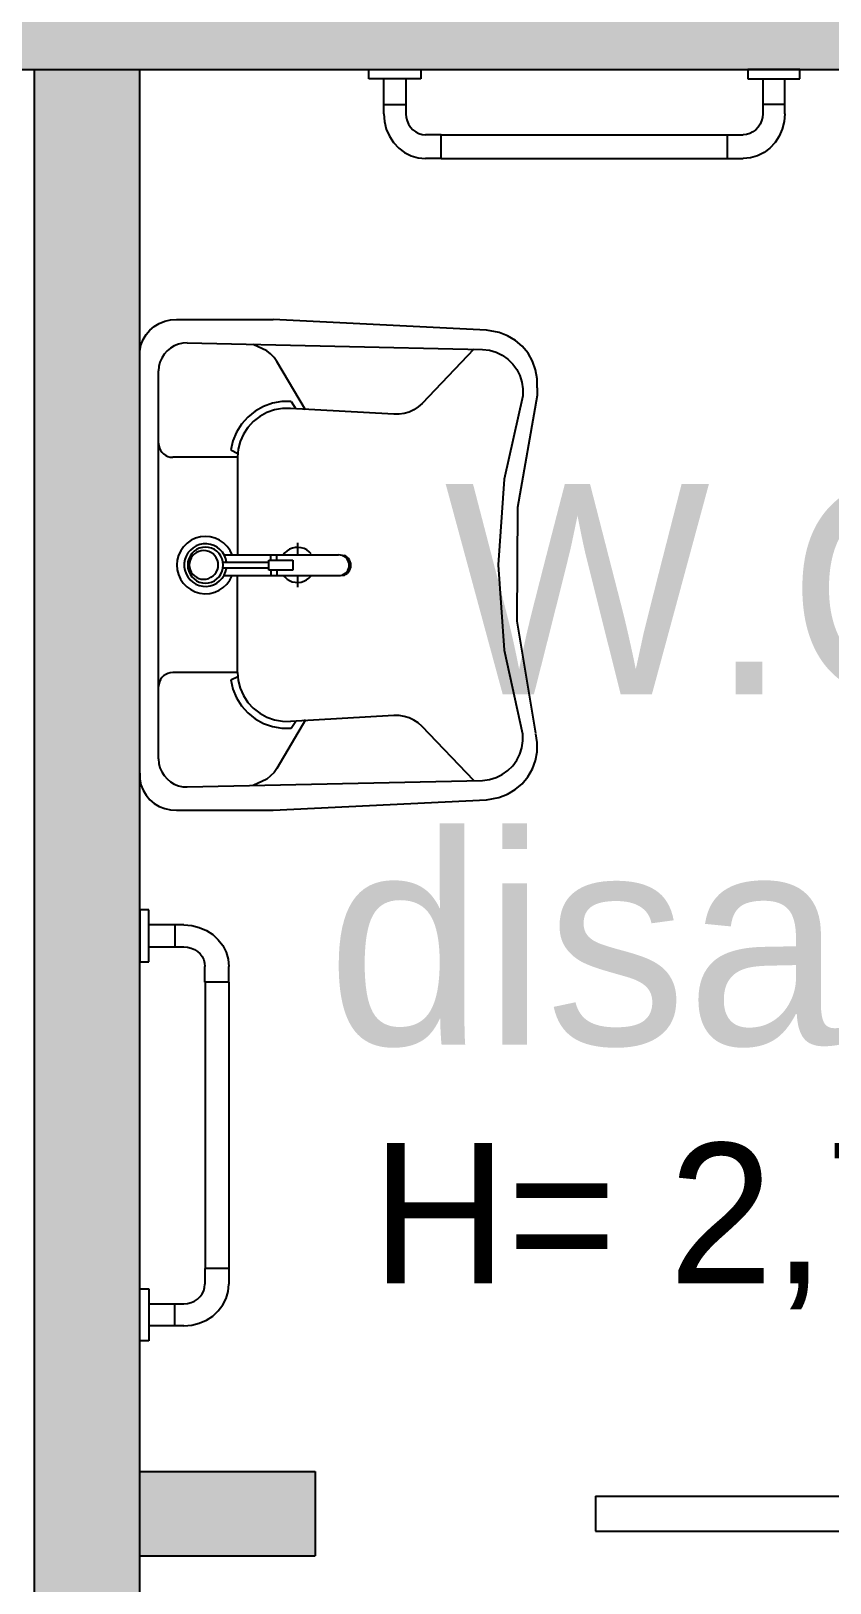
# Model space of a CAD drawing. Header units: millimetres. Extents: x 515 to 43442, y -1882 to 9936.
# Drawn here: x 33695.4 to 33809.4, y 3447.5 to 3668.9 of the extents above; entities that cross this region are included whole.
import ezdxf

# ---------------------------------------------------------------- set-up
doc = ezdxf.new("R2010")
doc.units = ezdxf.units.MM
doc.layers.add('CAMP sez', color=9, linetype='Continuous', lineweight=15, true_color=0xbdbdbd)
doc.layers.add('Sezionate', color=1, linetype='Continuous', lineweight=15, true_color=0xff0000)
for name, color, linetype in [('INF', 8, 'Continuous'), ('SANIT', 33, 'Continuous'), ('SEZ', 170, 'Continuous'), ('Testi', 7, 'Continuous')]:
    doc.layers.add(name, color=color, linetype=linetype)
doc.styles.add('T_ESE_q100', font='bahnschrift.ttf', dxfattribs={"height": 15})

# ---------------------------------------------------------------- blocks, each defined once
blk = doc.blocks.new('lavandino disabili')
at = {"layer": 'SANIT', "transparency": 33554687}
for p, q in [((3260.64, 23000.98), (3259.93, 23000.56)), ((3261.42, 23001.28), (3260.64, 23000.98)), ((3262.23, 23001.44), (3261.42, 23001.28)), ((3263.06, 23001.46), (3262.23, 23001.44)), ((3263.06, 23001.46), (3322.5, 23001.46)), ((3322.5, 23001.46), (3323.33, 23001.44)), ((3323.33, 23001.44), (3324.14, 23001.28)), ((3324.14, 23001.28), (3324.92, 23000.98)), ((3324.92, 23000.98), (3325.63, 23000.56)), ((3258.32, 22998.67), (3258.01, 22997.89)), ((3258.75, 22999.39), (3258.32, 22998.67)), ((3259.29, 23000.03), (3258.75, 22999.39)), ((3259.93, 23000.56), (3259.29, 23000.03)), ((3264.47, 22998.72), (3263.85, 22998.57)), ((3265.11, 22998.77), (3264.47, 22998.72)), ((3265.11, 22998.77), (3320.45, 22998.77)), ((3275.77, 22998.74), (3275.43, 22998.77)), ((3276.11, 22998.65), (3275.77, 22998.74)), ((3309.79, 22998.74), (3309.45, 22998.65)), ((3310.13, 22998.77), (3309.79, 22998.74)), ((3320.45, 22998.77), (3320.45, 22998.77)), ((3321.09, 22998.72), (3320.45, 22998.77)), ((3321.71, 22998.57), (3321.09, 22998.72)), ((3325.63, 23000.56), (3326.27, 23000.03)), ((3326.27, 23000.03), (3326.81, 22999.39)), ((3326.81, 22999.39), (3327.24, 22998.67)), ((3327.24, 22998.67), (3327.55, 22997.89)), ((3257.83, 22997.07), (3257.79, 22996.23)), ((3258.01, 22997.89), (3257.83, 22997.07)), ((3261.51, 22996.53), (3261.28, 22995.94)), ((3261.84, 22997.08), (3261.51, 22996.53)), ((3262.25, 22997.57), (3261.84, 22997.08)), ((3262.73, 22997.99), (3262.25, 22997.57)), ((3263.27, 22998.32), (3262.73, 22997.99)), ((3263.85, 22998.57), (3263.27, 22998.32)), ((3276.42, 22998.5), (3276.11, 22998.65)), ((3276.71, 22998.3), (3276.42, 22998.5)), ((3276.95, 22998.05), (3276.71, 22998.3)), ((3277.15, 22997.76), (3276.95, 22998.05)), ((3277.3, 22997.44), (3277.15, 22997.76)), ((3277.39, 22997.1), (3277.3, 22997.44)), ((3277.42, 22996.75), (3277.39, 22997.1)), ((3277.42, 22987.5), (3277.42, 22996.75)), ((3308.17, 22997.1), (3308.14, 22996.75)), ((3308.14, 22987.5), (3308.14, 22996.75)), ((3308.26, 22997.44), (3308.17, 22997.1)), ((3308.41, 22997.76), (3308.26, 22997.44)), ((3308.61, 22998.05), (3308.41, 22997.76)), ((3308.85, 22998.3), (3308.61, 22998.05)), ((3309.14, 22998.5), (3308.85, 22998.3)), ((3309.45, 22998.65), (3309.14, 22998.5)), ((3322.29, 22998.32), (3321.71, 22998.57)), ((3322.83, 22997.99), (3322.29, 22998.32)), ((3323.31, 22997.57), (3322.83, 22997.99)), ((3323.72, 22997.08), (3323.31, 22997.57)), ((3324.05, 22996.53), (3323.72, 22997.08)), ((3324.28, 22995.94), (3324.05, 22996.53)), ((3327.55, 22997.89), (3327.73, 22997.07)), ((3327.73, 22997.07), (3327.77, 22996.23)), ((3257.79, 22996.23), (3257.79, 22996.23)), ((3257.79, 22996.23), (3257.79, 22982.43)), ((3261.14, 22995.32), (3261.11, 22994.68)), ((3261.11, 22994.68), (3261.11, 22994.68)), ((3261.11, 22994.68), (3262.04, 22952.56)), ((3261.28, 22995.94), (3261.14, 22995.32)), ((3289.66, 22994.75), (3289.25, 22994.18)), ((3290.17, 22995.25), (3289.66, 22994.75)), ((3290.75, 22995.65), (3290.17, 22995.25)), ((3290.66, 22994.29), (3290.32, 22993.9)), ((3291.07, 22994.61), (3290.66, 22994.29)), ((3291.39, 22995.94), (3290.75, 22995.65)), ((3291.52, 22994.86), (3291.07, 22994.61)), ((3291.47, 22994.28), (3291.1, 22994.03)), ((3292.08, 22996.12), (3291.39, 22995.94)), ((3291.88, 22994.47), (3291.47, 22994.28)), ((3292.01, 22995.03), (3291.52, 22994.86)), ((3292.08, 22994.28), (3291.76, 22994.13)), ((3292.31, 22994.58), (3291.88, 22994.47)), ((3292.52, 22995.11), (3292.01, 22995.03)), ((3292.78, 22996.17), (3292.08, 22996.12)), ((3292.43, 22994.37), (3292.08, 22994.28)), ((3292.75, 22994.62), (3292.31, 22994.58)), ((3292.78, 22994.4), (3292.43, 22994.37)), ((3293.04, 22995.11), (3292.52, 22995.11)), ((3293.2, 22994.58), (3292.75, 22994.62)), ((3293.48, 22996.11), (3292.78, 22996.17)), ((3293.13, 22994.37), (3292.78, 22994.4)), ((3293.55, 22995.01), (3293.04, 22995.11)), ((3293.48, 22994.28), (3293.13, 22994.37)), ((3293.63, 22994.47), (3293.2, 22994.58)), ((3294.17, 22995.92), (3293.48, 22996.11)), ((3293.8, 22994.13), (3293.48, 22994.28)), ((3294.04, 22994.84), (3293.55, 22995.01)), ((3294.04, 22994.28), (3293.63, 22994.47)), ((3294.49, 22994.58), (3294.04, 22994.84)), ((3294.4, 22994.03), (3294.04, 22994.28)), ((3294.8, 22995.62), (3294.17, 22995.92)), ((3294.89, 22994.24), (3294.49, 22994.58)), ((3295.38, 22995.21), (3294.8, 22995.62)), ((3295.22, 22993.85), (3294.89, 22994.24)), ((3295.88, 22994.71), (3295.38, 22995.21)), ((3296.29, 22994.13), (3295.88, 22994.71)), ((3324.45, 22994.68), (3323.52, 22952.55)), ((3324.42, 22995.32), (3324.28, 22995.94)), ((3324.45, 22994.68), (3324.42, 22995.32)), ((3327.77, 22996.23), (3327.77, 22996.23)), ((3327.77, 22996.23), (3327.77, 22982.43)), ((3288.74, 22992.87), (3288.67, 22992.16)), ((3288.67, 22992.16), (3288.72, 22991.46)), ((3288.94, 22993.55), (3288.74, 22992.87)), ((3289.25, 22994.18), (3288.94, 22993.55)), ((3289.74, 22992.47), (3289.72, 22991.95)), ((3289.85, 22992.97), (3289.74, 22992.47)), ((3290.04, 22993.45), (3289.85, 22992.97)), ((3290.32, 22993.9), (3290.04, 22993.45)), ((3290.23, 22992.53), (3290.19, 22992.09)), ((3290.19, 22992.09), (3290.23, 22991.65)), ((3290.34, 22992.96), (3290.23, 22992.53)), ((3290.53, 22993.36), (3290.34, 22992.96)), ((3290.79, 22993.72), (3290.53, 22993.36)), ((3290.77, 22992.69), (3290.74, 22992.33)), ((3290.74, 22992.33), (3290.77, 22991.97)), ((3290.86, 22993.04), (3290.77, 22992.69)), ((3291.1, 22994.03), (3290.79, 22993.72)), ((3291.01, 22993.37), (3290.86, 22993.04)), ((3291.22, 22993.66), (3291.01, 22993.37)), ((3291.47, 22993.92), (3291.22, 22993.66)), ((3291.76, 22994.13), (3291.47, 22993.92)), ((3294.09, 22993.92), (3293.8, 22994.13)), ((3294.34, 22993.66), (3294.09, 22993.92)), ((3294.55, 22993.37), (3294.34, 22993.66)), ((3294.72, 22993.72), (3294.4, 22994.03)), ((3294.7, 22993.04), (3294.55, 22993.37)), ((3294.79, 22992.69), (3294.7, 22993.04)), ((3294.98, 22993.36), (3294.72, 22993.72)), ((3294.82, 22992.33), (3294.79, 22992.69)), ((3294.79, 22991.97), (3294.82, 22992.33)), ((3295.16, 22992.96), (3294.98, 22993.36)), ((3295.28, 22992.53), (3295.16, 22992.96)), ((3295.49, 22993.4), (3295.22, 22993.85)), ((3295.32, 22992.09), (3295.28, 22992.53)), ((3295.28, 22991.65), (3295.32, 22992.09)), ((3295.67, 22992.91), (3295.49, 22993.4)), ((3295.77, 22992.4), (3295.67, 22992.91)), ((3295.78, 22991.88), (3295.77, 22992.4)), ((3296.59, 22993.49), (3296.29, 22994.13)), ((3296.77, 22992.81), (3296.59, 22993.49)), ((3296.84, 22992.11), (3296.77, 22992.81)), ((3296.78, 22991.4), (3296.84, 22992.11)), ((3288.72, 22991.46), (3288.89, 22990.77)), ((3288.89, 22990.77), (3289.17, 22990.13)), ((3289.17, 22990.13), (3289.56, 22989.54)), ((3289.72, 22991.95), (3289.79, 22991.43)), ((3289.79, 22991.43), (3289.95, 22990.94)), ((3289.95, 22990.94), (3290.19, 22990.47)), ((3290.19, 22990.47), (3290.5, 22990.06)), ((3290.23, 22991.65), (3290.34, 22991.22)), ((3290.34, 22991.22), (3290.53, 22990.82)), ((3290.5, 22990.06), (3290.88, 22989.71)), ((3290.53, 22990.82), (3290.79, 22990.46)), ((3290.77, 22991.97), (3290.86, 22991.62)), ((3290.79, 22990.46), (3291.1, 22990.15)), ((3290.86, 22991.62), (3291.01, 22991.3)), ((3291.01, 22991.3), (3291.22, 22991)), ((3291.1, 22990.15), (3291.47, 22989.9)), ((3291.22, 22991), (3291.47, 22990.75)), ((3291.47, 22990.75), (3291.76, 22990.54)), ((3291.47, 22989.9), (3291.88, 22989.71)), ((3291.76, 22990.54), (3292.08, 22990.39)), ((3292.08, 22990.39), (3292.43, 22990.29)), ((3292.43, 22990.29), (3292.78, 22990.26)), ((3292.78, 22990.26), (3293.13, 22990.29)), ((3293.13, 22990.29), (3293.48, 22990.39)), ((3293.48, 22990.39), (3293.8, 22990.54)), ((3293.63, 22989.71), (3294.04, 22989.9)), ((3293.8, 22990.54), (3294.09, 22990.75)), ((3294.04, 22989.9), (3294.4, 22990.15)), ((3294.09, 22990.75), (3294.34, 22991)), ((3294.34, 22991), (3294.55, 22991.3)), ((3294.4, 22990.15), (3294.72, 22990.46)), ((3294.55, 22991.3), (3294.7, 22991.62)), ((3294.58, 22989.67), (3294.97, 22990.02)), ((3294.7, 22991.62), (3294.79, 22991.97)), ((3294.72, 22990.46), (3294.98, 22990.82)), ((3294.97, 22990.02), (3295.29, 22990.42)), ((3294.98, 22990.82), (3295.16, 22991.22)), ((3295.16, 22991.22), (3295.28, 22991.65)), ((3295.29, 22990.42), (3295.53, 22990.88)), ((3295.53, 22990.88), (3295.7, 22991.37)), ((3295.7, 22991.37), (3295.78, 22991.88)), ((3295.91, 22989.5), (3296.31, 22990.08)), ((3296.31, 22990.08), (3296.6, 22990.72)), ((3296.6, 22990.72), (3296.78, 22991.4)), ((3273.83, 22987.65), (3272.69, 22986.94)), ((3275.07, 22988.16), (3273.83, 22987.65)), ((3276.37, 22988.45), (3275.07, 22988.16)), ((3276.37, 22988.45), (3276.88, 22987.48)), ((3289.56, 22989.54), (3290.05, 22989.03)), ((3290.05, 22989.03), (3290.62, 22988.61)), ((3290.62, 22988.61), (3291.25, 22988.29)), ((3290.88, 22989.71), (3291.31, 22989.42)), ((3291.25, 22989.45), (3291.25, 22973.07)), ((3291.25, 22988.29), (3291.25, 22988.29)), ((3291.31, 22989.42), (3291.79, 22989.21)), ((3291.79, 22989.21), (3292.29, 22989.09)), ((3291.88, 22989.71), (3292.31, 22989.59)), ((3292.29, 22989.09), (3292.29, 22989.09)), ((3292.31, 22989.59), (3292.75, 22989.56)), ((3292.35, 22989.56), (3292.35, 22983.06)), ((3292.75, 22989.56), (3293.2, 22989.59)), ((3293.15, 22989.56), (3293.15, 22983.06)), ((3293.15, 22989.08), (3293.66, 22989.2)), ((3293.2, 22989.59), (3293.63, 22989.71)), ((3293.66, 22989.2), (3294.14, 22989.39)), ((3294.14, 22989.39), (3294.58, 22989.67)), ((3294.2, 22988.27), (3294.84, 22988.58)), ((3294.22, 22989.43), (3294.22, 22973.12)), ((3294.84, 22988.58), (3295.41, 22988.99)), ((3295.41, 22988.99), (3295.91, 22989.5)), ((3309.19, 22988.45), (3308.68, 22987.48)), ((3310.49, 22988.16), (3309.18, 22988.45)), ((3311.73, 22987.65), (3310.49, 22988.16)), ((3312.87, 22986.94), (3311.73, 22987.65)), ((3271.69, 22986.05), (3270.84, 22985)), ((3272.69, 22986.94), (3271.69, 22986.05)), ((3273.17, 22986.04), (3272.33, 22985.26)), ((3274.13, 22986.67), (3273.17, 22986.04)), ((3275.18, 22987.13), (3274.13, 22986.67)), ((3276.28, 22987.41), (3275.18, 22987.13)), ((3277.42, 22987.5), (3276.28, 22987.41)), ((3277.42, 22987.5), (3291.32, 22987.5)), ((3308.14, 22987.5), (3294.22, 22987.5)), ((3309.28, 22987.41), (3308.14, 22987.5)), ((3310.38, 22987.13), (3309.28, 22987.41)), ((3311.43, 22986.67), (3310.38, 22987.13)), ((3312.39, 22986.04), (3311.43, 22986.67)), ((3313.23, 22985.26), (3312.39, 22986.04)), ((3313.87, 22986.05), (3312.87, 22986.94)), ((3314.72, 22985), (3313.87, 22986.05)), ((3262.24, 22983.35), (3261.32, 22985.29)), ((3262.67, 22982.79), (3262.24, 22983.35)), ((3270.18, 22983.82), (3269.73, 22982.54)), ((3270.84, 22985), (3270.18, 22983.82)), ((3271.06, 22983.34), (3270.68, 22982.25)), ((3271.62, 22984.35), (3271.06, 22983.34)), ((3272.33, 22985.26), (3271.62, 22984.35)), ((3313.94, 22984.35), (3313.23, 22985.26)), ((3314.5, 22983.34), (3313.94, 22984.35)), ((3314.88, 22982.25), (3314.5, 22983.34)), ((3315.38, 22983.82), (3314.72, 22985)), ((3315.83, 22982.54), (3315.38, 22983.82)), ((3322.89, 22982.79), (3323.32, 22983.35)), ((3323.32, 22983.35), (3324.24, 22985.29)), ((3257.79, 22982.43), (3259.28, 22952.01)), ((3263.17, 22982.3), (3262.67, 22982.79)), ((3263.75, 22981.9), (3263.17, 22982.3)), ((3270.66, 22977.8), (3263.75, 22981.9)), ((3269.48, 22981.21), (3269.47, 22979.85)), ((3269.73, 22982.54), (3269.48, 22981.21)), ((3270.48, 22981.11), (3270.46, 22979.95)), ((3270.68, 22982.25), (3270.48, 22981.11)), ((3291.32, 22980.96), (3291.06, 22980.77)), ((3292.02, 22982.78), (3291.25, 22982.78)), ((3292.02, 22981.9), (3291.25, 22981.9)), ((3292.02, 22983.06), (3293.45, 22983.06)), ((3292.02, 22979.64), (3292.02, 22983.06)), ((3293.45, 22983.06), (3293.45, 22979.64)), ((3293.45, 22982.78), (3294.25, 22982.78)), ((3293.45, 22981.9), (3294.25, 22981.9)), ((3294.51, 22980.76), (3294.18, 22981.03)), ((3315.08, 22981.11), (3314.88, 22982.25)), ((3314.9, 22977.8), (3321.81, 22981.9)), ((3315.1, 22979.95), (3315.08, 22981.11)), ((3316.07, 22981.21), (3315.83, 22982.54)), ((3316.09, 22979.85), (3316.07, 22981.21)), ((3321.81, 22981.9), (3322.39, 22982.3)), ((3322.39, 22982.3), (3322.89, 22982.79)), ((3326.28, 22952.01), (3327.77, 22982.43)), ((3269.47, 22979.85), (3270.51, 22979.18)), ((3271.3, 22965.22), (3270.46, 22979.95)), ((3270.46, 22979.95), (3270.46, 22979.95)), ((3291.32, 22978.96), (3289.6, 22978.96)), ((3290.3, 22979.29), (3290.28, 22978.86)), ((3290.28, 22978.86), (3290.33, 22978.44)), ((3290.39, 22979.7), (3290.3, 22979.29)), ((3290.55, 22980.09), (3290.39, 22979.7)), ((3290.77, 22980.45), (3290.55, 22980.09)), ((3291.06, 22980.77), (3290.77, 22980.45)), ((3293.45, 22979.64), (3292.02, 22979.64)), ((3295.95, 22978.96), (3294.22, 22978.96)), ((3294.79, 22980.44), (3294.51, 22980.76)), ((3295.01, 22980.08), (3294.79, 22980.44)), ((3295.17, 22979.69), (3295.01, 22980.08)), ((3295.26, 22979.28), (3295.17, 22979.69)), ((3295.22, 22978.43), (3295.28, 22978.85)), ((3295.28, 22978.85), (3295.26, 22979.28)), ((3314.26, 22965.22), (3315.1, 22979.95)), ((3316.09, 22979.85), (3315.05, 22979.18)), ((3290.33, 22978.44), (3290.46, 22978.04)), ((3290.46, 22978.04), (3290.65, 22977.66)), ((3290.65, 22977.66), (3290.9, 22977.32)), ((3290.9, 22977.32), (3291.2, 22977.02)), ((3294.35, 22977.02), (3294.66, 22977.31)), ((3294.66, 22977.31), (3294.91, 22977.65)), ((3294.91, 22977.65), (3295.1, 22978.03)), ((3295.1, 22978.03), (3295.22, 22978.43)), ((3291.25, 22973.07), (3291.27, 22972.82)), ((3291.27, 22972.82), (3291.34, 22972.57)), ((3291.33, 22972.59), (3291.33, 22972.27)), ((3291.33, 22972.27), (3291.45, 22972.05)), ((3291.34, 22972.57), (3291.45, 22972.33)), ((3291.45, 22972.33), (3291.6, 22972.12)), ((3291.6, 22972.12), (3291.78, 22971.94)), ((3293.69, 22971.94), (3293.87, 22972.12)), ((3293.87, 22972.12), (3294.02, 22972.33)), ((3294.02, 22972.33), (3294.13, 22972.57)), ((3294.02, 22972.05), (3294.13, 22972.27)), ((3294.13, 22972.57), (3294.19, 22972.82)), ((3294.13, 22972.59), (3294.13, 22972.27)), ((3294.13, 22972.27), (3294.13, 22972.27)), ((3294.19, 22972.82), (3294.22, 22973.07)), ((3291.45, 22972.05), (3291.61, 22971.84)), ((3291.61, 22971.84), (3291.79, 22971.67)), ((3291.78, 22971.94), (3291.99, 22971.79)), ((3291.79, 22971.67), (3292, 22971.53)), ((3291.99, 22971.79), (3292.23, 22971.68)), ((3292, 22971.53), (3292.23, 22971.43)), ((3292.23, 22971.68), (3292.48, 22971.61)), ((3292.23, 22971.43), (3292.48, 22971.36)), ((3292.48, 22971.61), (3292.73, 22971.59)), ((3292.48, 22971.36), (3292.73, 22971.34)), ((3292.73, 22971.59), (3292.99, 22971.61)), ((3292.73, 22971.34), (3292.99, 22971.36)), ((3292.99, 22971.61), (3293.24, 22971.68)), ((3292.99, 22971.36), (3293.23, 22971.43)), ((3293.23, 22971.43), (3293.46, 22971.53)), ((3293.24, 22971.68), (3293.47, 22971.79)), ((3293.46, 22971.53), (3293.68, 22971.67)), ((3293.47, 22971.79), (3293.69, 22971.94)), ((3293.68, 22971.67), (3293.86, 22971.84)), ((3293.86, 22971.84), (3294.02, 22972.05)), ((3270.97, 22963.03), (3271.18, 22963.74)), ((3271.18, 22963.74), (3271.3, 22964.48)), ((3271.3, 22964.48), (3271.3, 22965.22)), ((3314.26, 22964.48), (3314.26, 22965.22)), ((3314.37, 22963.74), (3314.26, 22964.48)), ((3314.59, 22963.03), (3314.37, 22963.74)), ((3262.01, 22953.82), (3269.74, 22961.2)), ((3269.74, 22961.2), (3270.24, 22961.74)), ((3270.24, 22961.74), (3270.65, 22962.36)), ((3270.65, 22962.36), (3270.97, 22963.03)), ((3314.91, 22962.36), (3314.59, 22963.03)), ((3315.32, 22961.74), (3314.91, 22962.36)), ((3315.82, 22961.2), (3315.32, 22961.74)), ((3323.54, 22953.82), (3315.82, 22961.2)), ((3262.04, 22952.56), (3262.17, 22951.58)), ((3323.52, 22952.55), (3323.39, 22951.58)), ((3259.28, 22952.01), (3259.62, 22950.22)), ((3259.62, 22950.22), (3260.08, 22949.01)), ((3262.17, 22951.58), (3262.45, 22950.63)), ((3262.45, 22950.63), (3262.88, 22949.75)), ((3292.8, 22950.36), (3280.61, 22949.5)), ((3304.99, 22949.46), (3292.8, 22950.36)), ((3323.11, 22950.63), (3322.68, 22949.75)), ((3323.39, 22951.58), (3323.11, 22950.63)), ((3325.47, 22949), (3325.93, 22950.21)), ((3325.93, 22950.21), (3326.28, 22952.01)), ((3326.18, 22951.48), (3326.18, 22951.48)), ((3260.08, 22949.01), (3260.73, 22947.91)), ((3260.73, 22947.91), (3261.56, 22946.93)), ((3262.88, 22949.75), (3263.44, 22948.95)), ((3263.44, 22948.95), (3264.13, 22948.25)), ((3264.13, 22948.25), (3264.91, 22947.67)), ((3280.61, 22949.5), (3268.67, 22946.89)), ((3316.92, 22946.82), (3304.99, 22949.46)), ((3321.43, 22948.25), (3320.65, 22947.67)), ((3322.12, 22948.95), (3321.43, 22948.25)), ((3322.68, 22949.75), (3322.12, 22948.95)), ((3323.97, 22946.9), (3324.81, 22947.88)), ((3324.81, 22947.88), (3325.47, 22949)), ((3261.56, 22946.93), (3262.55, 22946.1)), ((3262.55, 22946.1), (3263.67, 22945.46)), ((3264.91, 22947.67), (3265.78, 22947.23)), ((3265.78, 22947.23), (3266.71, 22946.94)), ((3266.71, 22946.94), (3267.67, 22946.8)), ((3267.67, 22946.8), (3268.64, 22946.82)), ((3268.67, 22946.89), (3268.67, 22946.89)), ((3284.76, 22947.66), (3268.77, 22945.01)), ((3300.97, 22947.58), (3284.76, 22947.66)), ((3316.93, 22944.78), (3300.97, 22947.58)), ((3317.89, 22946.8), (3316.92, 22946.82)), ((3318.85, 22946.94), (3317.89, 22946.8)), ((3319.78, 22947.23), (3318.85, 22946.94)), ((3320.65, 22947.67), (3319.78, 22947.23)), ((3321.84, 22945.44), (3322.97, 22946.07)), ((3322.97, 22946.07), (3323.97, 22946.9)), ((3263.67, 22945.46), (3264.87, 22945.02)), ((3264.87, 22945.02), (3266.14, 22944.79)), ((3266.14, 22944.79), (3267.43, 22944.78)), ((3267.43, 22944.78), (3268.69, 22944.99)), ((3268.69, 22944.99), (3268.69, 22944.99)), ((3318.05, 22944.78), (3316.93, 22944.78)), ((3318.05, 22944.78), (3319.34, 22944.78)), ((3319.34, 22944.78), (3320.62, 22945)), ((3320.62, 22945), (3321.84, 22945.44))]:
    blk.add_line(p, q, dxfattribs=at)

msp = doc.modelspace()

# ---------------------------------------------------------------- hatches: boundary and pattern name
at = {"layer": 'CAMP sez'}
h = msp.add_hatch(color=256, dxfattribs=at)
h.dxf.hatch_style = 1
h.paths.add_polyline_path([(35363.94, 1722.36), (35343.94, 1722.36), (35343.94, 1592.8), (35120.71, 1441.08), (35131.95, 1424.54), (35363.94, 1582.21)], flags=17)
h.paths.add_polyline_path([(35099.7, 1402.62), (35088.36, 1419.3), (34693.94, 1220.75), (34693.94, 1198.36)], flags=17)
h.paths.add_polyline_path([(34693.94, 1271.36), (34579.94, 1271.36), (34579.94, 1244.36), (34584.94, 1244.36), (34584.94, 1225.36), (34579.94, 1225.36), (34579.94, 1198.36), (34693.94, 1198.36)], flags=17)
h.paths.add_polyline_path([(34693.94, 2843.36), (34579.94, 2843.36), (34579.94, 2816.36), (34584.94, 2816.36), (34584.94, 2797.36), (34579.94, 2797.36), (34579.94, 2770.36), (34693.94, 2770.36)], flags=17)
h.paths.add_polyline_path([(34693.94, 2319.36), (34579.94, 2319.36), (34579.94, 2292.36), (34584.94, 2292.36), (34584.94, 2273.36), (34579.94, 2273.36), (34579.94, 2246.36), (34693.94, 2246.36)], flags=17)
h.paths.add_polyline_path([(34693.94, 1795.36), (34579.94, 1795.36), (34579.94, 1768.36), (34584.94, 1768.36), (34584.94, 1749.36), (34579.94, 1749.36), (34579.94, 1722.36), (34693.94, 1722.36)], flags=17)
h.paths.add_polyline_path([(35363.94, 1895.86), (35343.94, 1895.86), (35343.94, 1742.36), (34693.94, 1742.36), (34693.94, 1722.36), (35363.94, 1722.36)], flags=17)
h.paths.add_polyline_path([(35363.94, 2419.86), (35343.94, 2419.86), (35343.94, 2145.86), (35363.94, 2145.86)], flags=17)
h.paths.add_polyline_path([(35363.94, 3851.36), (35343.94, 3851.36), (35343.94, 3607.86), (35363.94, 3607.86)], flags=17)
h.paths.add_polyline_path([(35363.94, 3357.86), (35343.94, 3357.86), (35343.94, 3193.86), (35363.94, 3193.86)], flags=17)
h.paths.add_polyline_path([(35363.94, 2943.86), (35343.94, 2943.86), (35343.94, 2669.86), (35363.94, 2669.86)], flags=17)
h.paths.add_polyline_path([(34083.94, 3674.36), (33464.94, 3674.36), (33464.94, 3663.36), (33915.94, 3663.36), (33915.94, 3463.36), (33825.94, 3463.36), (33825.94, 3460.36), (33910.94, 3460.36), (33910.94, 3454.36), (33825.94, 3454.36), (33825.94, 3451.36), (33915.94, 3451.36), (33915.94, 3309.36), (33825.94, 3309.36), (33825.94, 3304.86), (33915.94, 3304.86), (33915.94, 3298.86), (33825.94, 3298.86), (33825.94, 3294.36), (33925.94, 3294.36), (33925.94, 3357.36), (34018.94, 3357.36), (34018.94, 3367.36), (33925.94, 3367.36), (33925.94, 3515.36), (33928.94, 3515.36), (33928.94, 3526.36), (33925.94, 3526.36), (33925.94, 3663.36), (34072.94, 3663.36), (34072.94, 3526.36), (34003.94, 3526.36), (34003.94, 3515.36), (34072.94, 3515.36), (34072.94, 3506.36), (34078.94, 3506.36), (34078.94, 3511.36), (34083.94, 3511.36)], flags=17)
h.paths.add_polyline_path([(33735.94, 3463.36), (33710.94, 3463.36), (33710.94, 3663.36), (33695.94, 3663.36), (33695.93, 3414.06), (33710.96, 3414.21), (33698.92, 3414.64), (33710.94, 3414.14), (33710.94, 3451.36), (33735.94, 3451.36)], flags=16)
h.paths.add_polyline_path([(33715.44, 4657.36), (33695.44, 4657.36), (33695.44, 4259.36), (33715.44, 4259.36)], flags=17)
h.paths.add_polyline_path([(33735.44, 4259.36), (33675.44, 4259.36), (33675.44, 4239.36), (33735.44, 4239.36)], flags=17)
h.paths.add_polyline_path([(33585.44, 4259.36), (33472.94, 4259.36), (33472.94, 4239.36), (33585.44, 4239.36)], flags=17)
h.paths.add_polyline_path([(33852.94, 4259.36), (33825.44, 4259.36), (33825.44, 4239.36), (33852.94, 4239.36)], flags=17)
h.paths.add_polyline_path([(33254.94, 682.36), (32919.94, 682.36), (32919.94, 647.36), (33219.94, 647.36), (33219.94, 489.5), (33254.94, 489.5), (33254.94, 557.36), (33257.94, 557.36), (33257.94, 567.36), (33254.94, 567.36)])
h.paths.add_polyline_path([(34693.94, 3367.36), (34579.94, 3367.36), (34579.94, 3340.36), (34584.94, 3340.36), (34584.94, 3321.36), (34579.94, 3321.36), (34579.94, 3294.36), (34693.94, 3294.36)], flags=17)
h.paths.add_polyline_path([(34112.94, 3669.36), (34107.94, 3669.36), (34107.94, 3674.36), (34083.94, 3674.36), (34083.94, 3660.36), (34112.94, 3660.36)], flags=17)
h.paths.add_polyline_path([(37935.29, 3374.55), (37903.86, 3353.19), (37921.85, 3326.72), (37953.28, 3348.08)], flags=17)
h.paths.add_polyline_path([(37700.2, 3176.08), (37682.21, 3202.54), (37621.83, 3161.51), (37639.82, 3135.04)], flags=17)
h.paths.add_polyline_path([(37158.94, 2839.36), (37095.94, 2839.36), (37095.94, 2759.36), (37161.28, 2803.76)], flags=17)
h.paths.add_polyline_path([(36635.94, 2839.36), (36572.94, 2839.36), (36572.94, 2767.36), (36635.94, 2767.36)], flags=17)
h.paths.add_polyline_path([(36609.54, 2469.88), (36577.28, 2447.96), (36596.4, 2419.84), (36628.65, 2441.76)], flags=17)
h.paths.add_polyline_path([(36106.38, 2086.8), (36087.26, 2114.92), (36055.01, 2093), (36074.12, 2064.88)], flags=17)
h.paths.add_polyline_path([(35591.94, 1793.36), (35528.94, 1793.36), (35528.94, 1694.36), (35591.94, 1732.36)], flags=17)
h.paths.add_polyline_path([(35131.95, 1424.54), (35112.84, 1452.66), (35080.58, 1430.74), (35099.7, 1402.62)], flags=17)
h.paths.add_polyline_path([(34106.94, 1209.36), (34083.94, 1209.36), (34083.94, 1198.36), (34106.94, 1198.36)], flags=17)
h.paths.add_polyline_path([(34083.94, 1271.36), (34018.94, 1271.36), (34018.94, 1244.36), (34023.94, 1244.36), (34023.94, 1225.36), (34018.94, 1225.36), (34018.94, 1198.36), (34083.94, 1198.36), (34083.94, 1209.36)], flags=17)
h.paths.add_polyline_path([(34018.94, 1211.36), (33521.94, 1211.36), (33521.94, 1198.36), (34018.94, 1198.36)], flags=17)
h.paths.add_polyline_path([(33521.94, 1225.36), (33516.94, 1225.36), (33516.94, 1244.36), (33521.94, 1244.36), (33521.94, 1271.36), (33464.94, 1271.36), (33464.94, 1198.36), (33521.94, 1198.36)], flags=17)
h.paths.add_polyline_path([(33516.94, 1768.36), (33521.94, 1768.36), (33521.94, 1795.36), (33464.94, 1795.36), (33464.94, 1722.36), (33521.94, 1722.36), (33521.94, 1749.36), (33516.94, 1749.36)], flags=17)
h.paths.add_polyline_path([(34083.94, 1795.36), (34018.94, 1795.36), (34018.94, 1768.36), (34023.94, 1768.36), (34023.94, 1749.36), (34018.94, 1749.36), (34018.94, 1722.36), (34083.94, 1722.36)], flags=17)
edge = h.paths.add_edge_path(flags=17)
edge.add_arc((34083.94, 2282.86), 218, 270, 282.4589, ccw=False)
edge.add_line((34083.94, 2064.86), (34083.94, 2047.86))
edge.add_arc((34083.94, 2282.86), 235, 270, 282.4589)
edge.add_line((34134.64, 2053.39), (34130.97, 2069.99))
edge = h.paths.add_edge_path(flags=17)
edge.add_line((34083.94, 2321.36), (33999.83, 2321.36))
edge.add_arc((34083.94, 2282.86), 92.5, 155.4041, 204.5959)
edge.add_line((33999.83, 2244.36), (34083.94, 2244.36))
edge.add_line((34083.94, 2244.36), (34083.94, 2321.36))
h.paths.add_polyline_path([(33516.94, 2292.36), (33521.94, 2292.36), (33521.94, 2319.36), (33464.94, 2319.36), (33464.94, 2246.36), (33521.94, 2246.36), (33521.94, 2273.36), (33516.94, 2273.36)], flags=17)
edge = h.paths.add_edge_path(flags=17)
edge.add_arc((34083.94, 2282.86), 235, 77.5411, 90)
edge.add_line((34083.94, 2517.86), (34083.94, 2500.86))
edge.add_arc((34083.94, 2282.86), 218, 77.5411, 90, ccw=False)
edge.add_line((34130.97, 2495.72), (34134.64, 2512.32))
h.paths.add_polyline_path([(34083.94, 2843.36), (34018.94, 2843.36), (34018.94, 2816.36), (34023.94, 2816.36), (34023.94, 2797.36), (34018.94, 2797.36), (34018.94, 2770.36), (34083.94, 2770.36)], flags=17)
h.paths.add_polyline_path([(33521.94, 2843.36), (33464.94, 2843.36), (33464.94, 2770.36), (33521.94, 2770.36), (33521.94, 2797.36), (33516.94, 2797.36), (33516.94, 2816.36), (33521.94, 2816.36)], flags=17)
h.paths.add_polyline_path([(33521.94, 3367.36), (33464.94, 3367.36), (33464.94, 3294.36), (33521.94, 3294.36), (33521.94, 3321.36), (33516.94, 3321.36), (33516.94, 3340.36), (33521.94, 3340.36)], flags=16)
h.paths.add_polyline_path([(34083.94, 3367.36), (34018.94, 3367.36), (34018.94, 3357.36), (34018.94, 3294.36), (34083.94, 3294.36)], flags=16)
h.paths.add_polyline_path([(33997.94, 4307.36), (33978.94, 4307.36), (33978.94, 4328.36), (33957.94, 4307.36), (33967.94, 4307.36), (33852.94, 4307.36), (33852.94, 3908.36), (33971.94, 3908.36), (33971.94, 3815.36), (34024.94, 3815.36), (34024.94, 3826.36), (33998.94, 3826.36), (33998.94, 3924.36), (33867.94, 3924.36), (33867.94, 4290.36), (33970.94, 4290.36), (33970.94, 4236.36), (34326.94, 4236.36), (34326.94, 4247.36), (33997.94, 4247.36)], flags=17)
h.paths.add_polyline_path([(35591.94, 2839.36), (35528.94, 2839.36), (35528.94, 2767.36), (35591.94, 2767.36)], flags=17)
h.paths.add_polyline_path([(33477.94, 1198.36), (33477.94, 1173.36), (33491.94, 1173.36), (33491.94, 1198.36)], flags=17)
h.paths.add_polyline_path([(34083.94, 3367.36), (34083.94, 3426.36), (34078.94, 3426.36), (34078.94, 3431.36), (34072.94, 3431.36), (34072.94, 3367.36)], flags=16)
h.paths.add_polyline_path([(33997.94, 4657.36), (34494.94, 4657.36), (34494.94, 4247.36), (34416.94, 4247.36), (34416.94, 4236.36), (34494.94, 4236.36), (34494.94, 3869.36), (34472.94, 3869.36), (34472.94, 3826.36), (34106.94, 3826.36), (34106.94, 3815.36), (34472.94, 3815.36), (34472.94, 3787.36), (34483.94, 3787.36), (34483.94, 3815.36), (34796.94, 3815.36), (34796.94, 3674.36), (34483.94, 3674.36), (34483.94, 3701.36), (34472.94, 3701.36), (34472.94, 3674.36), (34237.94, 3674.36), (34237.94, 3669.36), (34232.94, 3669.36), (34232.94, 3660.36), (34816.94, 3660.36), (34816.94, 3757.36), (35125.94, 3757.36), (35125.94, 3851.36), (35549.94, 3851.36), (35549.94, 3832.36), (35576.94, 3832.36), (35576.94, 3851.36), (36593.94, 3851.36), (36593.94, 3832.36), (36620.94, 3832.36), (36620.94, 3851.36), (37638.94, 3851.36), (37638.94, 3832.36), (37689.94, 3832.36), (37689.94, 3918.36), (37681.94, 3918.36), (37681.94, 4228.36), (37689.94, 4228.36), (37689.94, 4279.36), (37917.94, 4279.36), (37917.94, 4222.36), (38120.92, 3864.36), (37945.94, 3864.36), (37945.94, 3918.36), (37917.94, 3918.36), (37917.94, 3848.36), (37970.92, 3755.39), (37980.47, 3760.84), (37930.6, 3848.36), (38129.99, 3848.36), (38275.19, 3592.26), (38131.99, 3494.94), (38024.04, 3684.38), (38014.49, 3678.93), (38135.78, 3466.07), (38559.24, 3753.87), (38597.13, 3697.4), (38622.04, 3714.12), (38529.88, 3851.46), (38926.01, 4124.3), (38862.23, 3501.55), (38795.24, 3456.02), (38784.65, 3471.8), (34083.94, 277), (34083.94, 623.36), (33491.94, 623.36), (33491.94, 711.36), (33459.94, 711.36), (33459.94, 599.36), (33464.94, 599.36), (33464.94, 567.36), (33459.94, 567.36), (33347.94, 567.36), (33347.94, 557.36), (33350.94, 557.36), (33350.94, 489.5), (33360.94, 489.5), (33360.94, 563.36), (33459.94, 563.36), (33459.94, 517.36), (33522.94, 517.36), (33522.94, 597.36), (34020.94, 597.36), (34020.94, 549.36), (34058.94, 549.36), (34058.94, 299.36), (33921.73, 299.36), (33921.73, 260.36), (34058.94, 260.36), (34058.94, 212.41), (33921.73, 118.63), (33921.73, 76.24), (34090.94, 191.88), (34090.94, 239.44), (38779.34, 3425.87), (38789.93, 3410.1), (38895.33, 3481.73), (38961.93, 4185.47), (38488.45, 3859.35), (38543.84, 3776.82), (38299.28, 3610.6), (37947.94, 4230.27), (37947.94, 4309.36), (37651.94, 4309.36), (37651.94, 3881.36), (35085.94, 3881.36), (35085.94, 3777.36), (34816.94, 3777.36), (34816.94, 3835.36), (34514.94, 3835.36), (34514.94, 4677.36), (33426.94, 4677.36), (33426.94, 3840.36), (33219.94, 3840.36), (33219.94, 3294.36), (33254.94, 3294.36), (33254.94, 3815.36), (33477.94, 3815.36), (33477.94, 3908.36), (33497.94, 3908.36), (33497.94, 3913.36), (33446.94, 3913.36), (33446.94, 4239.36), (33472.94, 4239.36), (33472.94, 4276.36), (33496.94, 4276.36), (33496.94, 4289.36), (33472.94, 4289.36), (33472.94, 4307.36), (33446.94, 4307.36), (33446.94, 4616.36), (33472.94, 4616.36), (33472.94, 4657.36), (33957.94, 4657.36), (33957.94, 4307.36), (33978.94, 4328.36), (33978.94, 4616.36), (33997.94, 4616.36)])

# ---------------------------------------------------------------- linework, layer by layer
at = {"layer": 'INF'}
for p, q in [((33775.94, 3459.86), (33865.94, 3459.86)), ((33775.94, 3459.86), (33775.94, 3454.86)), ((33775.94, 3454.86), (33865.94, 3454.86))]:
    msp.add_line(p, q, dxfattribs=at)
at = {"layer": 'SANIT', "transparency": 33554687}
for p, q in [((33743.62, 3662.06), (33743.62, 3663.36)), ((33743.62, 3663.36), (33751.04, 3663.36)), ((33751.04, 3662.06), (33743.62, 3662.06)), ((33745.75, 3657.06), (33745.75, 3661.96)), ((33748.91, 3661.96), (33748.91, 3657.06)), ((33751.04, 3663.36), (33751.04, 3662.06)), ((33805.08, 3663.36), (33797.66, 3663.36)), ((33797.66, 3663.36), (33797.66, 3662.06)), ((33797.66, 3662.06), (33805.08, 3662.06)), ((33799.79, 3661.96), (33799.79, 3657.06)), ((33802.95, 3657.06), (33802.95, 3661.96)), ((33805.08, 3662.06), (33805.08, 3663.36)), ((33745.75, 3658.36), (33748.91, 3658.36)), ((33802.95, 3658.36), (33799.79, 3658.36)), ((33745.75, 3657.06), (33745.84, 3655.94)), ((33745.84, 3655.94), (33746.11, 3654.87)), ((33748.91, 3657.06), (33748.95, 3656.53)), ((33748.95, 3656.53), (33749.08, 3656.03)), ((33749.08, 3656.03), (33749.28, 3655.56)), ((33749.28, 3655.56), (33749.56, 3655.13)), ((33749.56, 3655.13), (33749.9, 3654.76)), ((33799.14, 3655.13), (33798.8, 3654.76)), ((33799.42, 3655.56), (33799.14, 3655.13)), ((33799.63, 3656.03), (33799.42, 3655.56)), ((33799.75, 3656.53), (33799.63, 3656.03)), ((33799.79, 3657.06), (33799.75, 3656.53)), ((33802.86, 3655.94), (33802.59, 3654.87)), ((33802.95, 3657.06), (33802.86, 3655.94)), ((33746.11, 3654.87), (33746.55, 3653.85)), ((33746.55, 3653.85), (33747.14, 3652.94)), ((33747.14, 3652.94), (33747.88, 3652.15)), ((33749.9, 3654.76), (33750.3, 3654.46)), ((33750.3, 3654.46), (33750.74, 3654.24)), ((33750.74, 3654.24), (33751.21, 3654.1)), ((33751.21, 3654.1), (33751.69, 3654.06)), ((33753.92, 3654.06), (33751.69, 3654.06)), ((33753.92, 3650.66), (33753.92, 3654.06)), ((33753.92, 3654.04), (33794.78, 3654.04)), ((33794.78, 3654.06), (33797.01, 3654.06)), ((33794.78, 3650.66), (33794.78, 3654.06)), ((33797.49, 3654.1), (33797.01, 3654.06)), ((33797.96, 3654.24), (33797.49, 3654.1)), ((33798.4, 3654.46), (33797.96, 3654.24)), ((33798.8, 3654.76), (33798.4, 3654.46)), ((33801.56, 3652.94), (33800.83, 3652.15)), ((33802.15, 3653.85), (33801.56, 3652.94)), ((33802.59, 3654.87), (33802.15, 3653.85)), ((33747.88, 3652.15), (33748.72, 3651.51)), ((33748.72, 3651.51), (33749.66, 3651.04)), ((33749.66, 3651.04), (33750.66, 3650.75)), ((33750.66, 3650.75), (33751.69, 3650.66)), ((33753.92, 3650.66), (33751.69, 3650.66)), ((33753.92, 3650.66), (33797, 3650.65)), ((33798.04, 3650.75), (33797, 3650.65)), ((33799.04, 3651.04), (33798.04, 3650.75)), ((33799.98, 3651.51), (33799.04, 3651.04)), ((33800.83, 3652.15), (33799.98, 3651.51)), ((33712.24, 3543.5), (33710.94, 3543.5)), ((33710.94, 3543.5), (33710.94, 3536.07)), ((33712.24, 3536.07), (33712.24, 3543.5)), ((33717.24, 3541.36), (33712.34, 3541.36)), ((33715.94, 3541.36), (33715.94, 3538.21)), ((33717.24, 3541.36), (33718.35, 3541.27)), ((33718.35, 3541.27), (33719.43, 3541)), ((33719.43, 3541), (33720.44, 3540.57)), ((33720.44, 3540.57), (33721.36, 3539.97)), ((33721.36, 3539.97), (33722.14, 3539.24)), ((33712.34, 3538.21), (33717.24, 3538.21)), ((33717.24, 3538.21), (33717.76, 3538.16)), ((33717.76, 3538.16), (33718.27, 3538.04)), ((33718.27, 3538.04), (33718.74, 3537.83)), ((33718.74, 3537.83), (33719.17, 3537.56)), ((33722.14, 3539.24), (33722.78, 3538.39)), ((33722.78, 3538.39), (33723.26, 3537.45)), ((33710.94, 3536.07), (33712.24, 3536.07)), ((33719.17, 3537.56), (33719.54, 3537.21)), ((33719.54, 3537.21), (33719.84, 3536.82)), ((33719.84, 3536.82), (33720.06, 3536.38)), ((33720.06, 3536.38), (33720.2, 3535.91)), ((33720.2, 3535.91), (33720.24, 3535.42)), ((33720.24, 3533.2), (33720.24, 3535.42)), ((33723.26, 3537.45), (33723.54, 3536.46)), ((33723.54, 3536.46), (33723.64, 3535.42)), ((33723.64, 3533.2), (33723.64, 3535.42)), ((33723.64, 3533.2), (33720.24, 3533.2)), ((33720.26, 3533.2), (33720.26, 3492.33)), ((33723.64, 3533.2), (33723.64, 3490.11)), ((33720.24, 3492.33), (33720.24, 3490.11)), ((33723.64, 3492.33), (33720.24, 3492.33)), ((33710.94, 3482.03), (33710.94, 3489.46)), ((33710.94, 3489.46), (33712.24, 3489.46)), ((33712.24, 3489.46), (33712.24, 3482.03)), ((33719.84, 3488.71), (33720.06, 3489.15)), ((33720.06, 3489.15), (33720.2, 3489.62)), ((33720.2, 3489.62), (33720.24, 3490.11)), ((33723.26, 3488.07), (33723.54, 3489.07)), ((33723.54, 3489.07), (33723.64, 3490.11)), ((33712.34, 3487.32), (33717.24, 3487.32)), ((33715.94, 3484.17), (33715.94, 3487.32)), ((33717.24, 3487.32), (33717.76, 3487.36)), ((33717.76, 3487.36), (33718.27, 3487.49)), ((33718.27, 3487.49), (33718.74, 3487.69)), ((33718.74, 3487.69), (33719.17, 3487.97)), ((33719.17, 3487.97), (33719.54, 3488.32)), ((33719.54, 3488.32), (33719.84, 3488.71)), ((33722.14, 3486.29), (33722.78, 3487.14)), ((33722.78, 3487.14), (33723.26, 3488.07)), ((33718.35, 3484.26), (33719.43, 3484.53)), ((33719.43, 3484.53), (33720.44, 3484.96)), ((33720.44, 3484.96), (33721.36, 3485.56)), ((33721.36, 3485.56), (33722.14, 3486.29)), ((33717.24, 3484.17), (33712.34, 3484.17)), ((33717.24, 3484.17), (33718.35, 3484.26)), ((33712.24, 3482.03), (33710.94, 3482.03))]:
    msp.add_line(p, q, dxfattribs=at)
at = {"layer": 'SEZ'}
for p, q in [((33464.94, 3663.36), (34072.94, 3663.36)), ((33695.93, 3414.14), (33695.93, 3663.36)), ((33710.94, 3463.36), (33710.94, 3663.36)), ((33710.94, 3414.14), (33710.94, 3663.36)), ((33710.94, 3463.36), (33735.94, 3463.36)), ((33735.94, 3463.36), (33735.94, 3451.36)), ((33710.94, 3451.36), (33735.94, 3451.36))]:
    msp.add_line(p, q, dxfattribs=at)

# ---------------------------------------------------------------- block references
at = {"layer": 'Sezionate', "rotation": 90}
msp.add_blockref('lavandino disabili', (56712.4, 299.92), dxfattribs=at)

# ---------------------------------------------------------------- texts
at = {"layer": 'Testi', "attachment_point": 5, "style": 'T_ESE_q100'}
for s, insert, char_height in [('W.C.\\Pdisabili', (33798.96, 3564.04), 30), ('H= 2,70 m', (33806.09, 3498.36), 20)]:
    msp.add_mtext(s, dxfattribs=dict(at, insert=insert, char_height=char_height))

doc.saveas('drawing.dxf')
